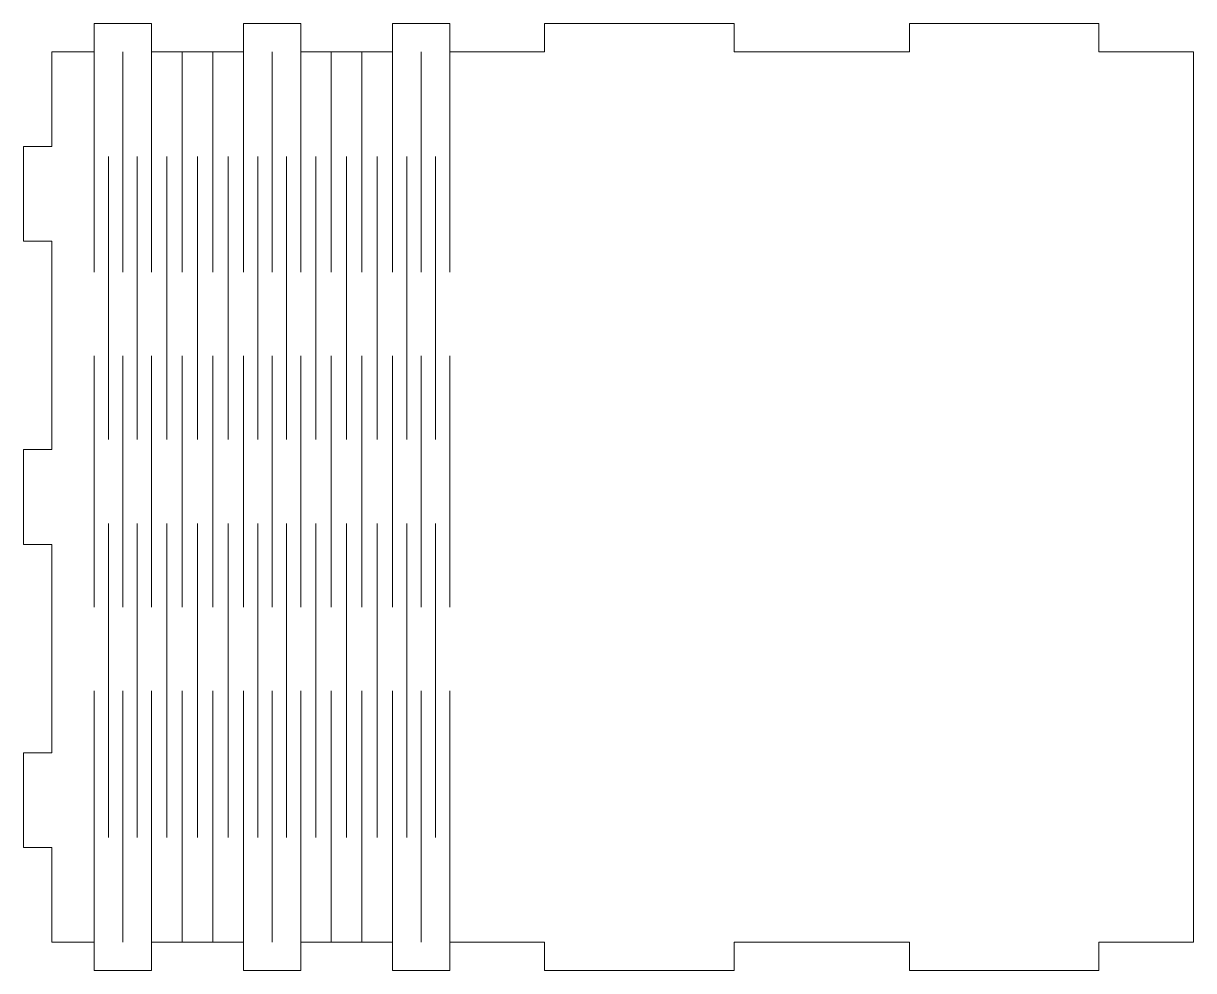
# Model space of a CAD drawing. Header units: millimetres. Extents: x -387 to 387, y -582 to 582.
# Drawn here: x 173.2 to 296.7, y 185 to 285 of the extents above; entities that cross this region are included whole.
import ezdxf

# ---------------------------------------------------------------- set-up
doc = ezdxf.new("R2010")
doc.units = ezdxf.units.MM
doc.header["$MEASUREMENT"] = 0
doc.layers.add('Camada 1', color=7, linetype='Continuous')

msp = doc.modelspace()

# ---------------------------------------------------------------- linework, layer by layer
at = {"layer": 'Camada 1', "color": 250, "lineweight": 20}
msp.add_open_spline([(248.1653, 281.9734), (248.1653, 281.9734), (266.6781, 281.9734), (266.6781, 281.9734), (266.6781, 281.9734), (266.6781, 281.9734), (266.6781, 284.9734), (266.6781, 284.9734), (266.6781, 284.9734), (266.6781, 284.9734), (286.678, 284.9734), (286.678, 284.9734), (286.678, 284.9734), (286.678, 284.9734), (286.678, 281.9734), (286.678, 281.9734), (286.678, 281.9734), (286.678, 281.9734), (296.678, 281.9734), (296.678, 281.9734), (296.678, 281.9734), (296.678, 281.9734), (296.678, 187.9738), (296.678, 187.9738), (296.678, 187.9738), (296.678, 187.9738), (286.678, 187.9738), (286.678, 187.9738), (286.678, 187.9738), (286.678, 187.9738), (286.678, 184.9738), (286.678, 184.9738), (286.678, 184.9738), (286.678, 184.9738), (266.6781, 184.9738), (266.6781, 184.9738), (266.6781, 184.9738), (266.6781, 184.9738), (266.6781, 187.9738), (266.6781, 187.9738), (266.6781, 187.9738), (266.6781, 187.9738), (248.1653, 187.9738), (248.1653, 187.9738), (248.1653, 187.9738), (248.1653, 187.9738), (248.1653, 184.9738), (248.1653, 184.9738), (248.1653, 184.9738), (248.1653, 184.9738), (228.1654, 184.9738), (228.1654, 184.9738), (228.1654, 184.9738), (228.1654, 184.9738), (228.1654, 187.9738), (228.1654, 187.9738), (228.1654, 187.9738), (228.1654, 187.9738), (218.1654, 187.9738), (218.1654, 187.9738), (218.1654, 187.9738), (218.1654, 187.9738), (218.1654, 184.9738), (218.1654, 184.9738), (218.1654, 184.9738), (218.1654, 184.9738), (212.1205, 184.9738), (212.1205, 184.9738), (212.1205, 184.9738), (212.1205, 184.9738), (212.1205, 187.9738), (212.1205, 187.9738), (212.1205, 187.9738), (212.1205, 187.9738), (202.4246, 187.9738), (202.4246, 187.9738), (202.4246, 187.9738), (202.4246, 187.9738), (202.4246, 184.9738), (202.4246, 184.9738), (202.4246, 184.9738), (202.4246, 184.9738), (196.3797, 184.9738), (196.3797, 184.9738), (196.3797, 184.9738), (196.3797, 184.9738), (196.3797, 187.9738), (196.3797, 187.9738), (196.3797, 187.9738), (196.3797, 187.9738), (186.6836, 187.9738), (186.6836, 187.9738), (186.6836, 187.9738), (186.6836, 187.9738), (186.6836, 184.9738), (186.6836, 184.9738), (186.6836, 184.9738), (186.6836, 184.9738), (180.6388, 184.9738), (180.6388, 184.9738), (180.6388, 184.9738), (180.6388, 184.9738), (180.6388, 187.9738), (180.6388, 187.9738), (180.6388, 187.9738), (180.6388, 187.9738), (176.1553, 187.9738), (176.1553, 187.9738), (176.1553, 187.9738), (176.1553, 187.9738), (176.1553, 197.9737), (176.1553, 197.9737), (176.1553, 197.9737), (176.1553, 197.9737), (173.1553, 197.9737), (173.1553, 197.9737), (173.1553, 197.9737), (173.1553, 197.9737), (173.1553, 207.9737), (173.1553, 207.9737), (173.1553, 207.9737), (173.1553, 207.9737), (176.1553, 207.9737), (176.1553, 207.9737), (176.1553, 207.9737), (176.1553, 207.9737), (176.1553, 229.9736), (176.1553, 229.9736), (176.1553, 229.9736), (176.1553, 229.9736), (173.1553, 229.9736), (173.1553, 229.9736), (173.1553, 229.9736), (173.1553, 229.9736), (173.1553, 239.9736), (173.1553, 239.9736), (173.1553, 239.9736), (173.1553, 239.9736), (176.1553, 239.9736), (176.1553, 239.9736), (176.1553, 239.9736), (176.1553, 239.9736), (176.1553, 261.9735), (176.1553, 261.9735), (176.1553, 261.9735), (176.1553, 261.9735), (173.1553, 261.9735), (173.1553, 261.9735), (173.1553, 261.9735), (173.1553, 261.9735), (173.1553, 271.9735), (173.1553, 271.9735), (173.1553, 271.9735), (173.1553, 271.9735), (176.1553, 271.9735), (176.1553, 271.9735), (176.1553, 271.9735), (176.1553, 271.9735), (176.1553, 281.9734), (176.1553, 281.9734), (176.1553, 281.9734), (176.1553, 281.9734), (180.6388, 281.9734), (180.6388, 281.9734), (180.6388, 281.9734), (180.6388, 281.9734), (180.6388, 284.9734), (180.6388, 284.9734), (180.6388, 284.9734), (180.6388, 284.9734), (186.6836, 284.9734), (186.6836, 284.9734), (186.6836, 284.9734), (186.6836, 284.9734), (186.6836, 281.9734), (186.6836, 281.9734), (186.6836, 281.9734), (186.6836, 281.9734), (196.3797, 281.9734), (196.3797, 281.9734), (196.3797, 281.9734), (196.3797, 281.9734), (196.3797, 284.9734), (196.3797, 284.9734), (196.3797, 284.9734), (196.3797, 284.9734), (202.4246, 284.9734), (202.4246, 284.9734), (202.4246, 284.9734), (202.4246, 284.9734), (202.4246, 281.9734), (202.4246, 281.9734), (202.4246, 281.9734), (202.4246, 281.9734), (212.1205, 281.9734), (212.1205, 281.9734), (212.1205, 281.9734), (212.1205, 281.9734), (212.1205, 284.9734), (212.1205, 284.9734), (212.1205, 284.9734), (212.1205, 284.9734), (218.1654, 284.9734), (218.1654, 284.9734), (218.1654, 284.9734), (218.1654, 284.9734), (218.1654, 281.9734), (218.1654, 281.9734), (218.1654, 281.9734), (218.1654, 281.9734), (228.1654, 281.9734), (228.1654, 281.9734), (228.1654, 281.9734), (228.1654, 281.9734), (228.1654, 284.9734), (228.1654, 284.9734), (228.1654, 284.9734), (228.1654, 284.9734), (248.1653, 284.9734), (248.1653, 284.9734), (248.1653, 284.9734), (248.1653, 284.9734), (248.1653, 281.9734), (248.1653, 281.9734)], degree=3, knots=[0, 0, 0, 0, 0.01754386, 0.01754386, 0.01754386, 0.01754386, 0.03508772, 0.03508772, 0.03508772, 0.03508772, 0.05263158, 0.05263158, 0.05263158, 0.05263158, 0.07017544, 0.07017544, 0.07017544, 0.07017544, 0.0877193, 0.0877193, 0.0877193, 0.0877193, 0.10526316, 0.10526316, 0.10526316, 0.10526316, 0.12280702, 0.12280702, 0.12280702, 0.12280702, 0.14035088, 0.14035088, 0.14035088, 0.14035088, 0.15789474, 0.15789474, 0.15789474, 0.15789474, 0.1754386, 0.1754386, 0.1754386, 0.1754386, 0.19298246, 0.19298246, 0.19298246, 0.19298246, 0.21052632, 0.21052632, 0.21052632, 0.21052632, 0.22807018, 0.22807018, 0.22807018, 0.22807018, 0.24561404, 0.24561404, 0.24561404, 0.24561404, 0.26315789, 0.26315789, 0.26315789, 0.26315789, 0.28070175, 0.28070175, 0.28070175, 0.28070175, 0.29824561, 0.29824561, 0.29824561, 0.29824561, 0.31578947, 0.31578947, 0.31578947, 0.31578947, 0.33333333, 0.33333333, 0.33333333, 0.33333333, 0.35087719, 0.35087719, 0.35087719, 0.35087719, 0.36842105, 0.36842105, 0.36842105, 0.36842105, 0.38596491, 0.38596491, 0.38596491, 0.38596491, 0.40350877, 0.40350877, 0.40350877, 0.40350877, 0.42105263, 0.42105263, 0.42105263, 0.42105263, 0.43859649, 0.43859649, 0.43859649, 0.43859649, 0.45614035, 0.45614035, 0.45614035, 0.45614035, 0.47368421, 0.47368421, 0.47368421, 0.47368421, 0.49122807, 0.49122807, 0.49122807, 0.49122807, 0.50877193, 0.50877193, 0.50877193, 0.50877193, 0.52631579, 0.52631579, 0.52631579, 0.52631579, 0.54385965, 0.54385965, 0.54385965, 0.54385965, 0.56140351, 0.56140351, 0.56140351, 0.56140351, 0.57894737, 0.57894737, 0.57894737, 0.57894737, 0.59649123, 0.59649123, 0.59649123, 0.59649123, 0.61403509, 0.61403509, 0.61403509, 0.61403509, 0.63157895, 0.63157895, 0.63157895, 0.63157895, 0.64912281, 0.64912281, 0.64912281, 0.64912281, 0.66666667, 0.66666667, 0.66666667, 0.66666667, 0.68421053, 0.68421053, 0.68421053, 0.68421053, 0.70175439, 0.70175439, 0.70175439, 0.70175439, 0.71929825, 0.71929825, 0.71929825, 0.71929825, 0.73684211, 0.73684211, 0.73684211, 0.73684211, 0.75438596, 0.75438596, 0.75438596, 0.75438596, 0.77192982, 0.77192982, 0.77192982, 0.77192982, 0.78947368, 0.78947368, 0.78947368, 0.78947368, 0.80701754, 0.80701754, 0.80701754, 0.80701754, 0.8245614, 0.8245614, 0.8245614, 0.8245614, 0.84210526, 0.84210526, 0.84210526, 0.84210526, 0.85964912, 0.85964912, 0.85964912, 0.85964912, 0.87719298, 0.87719298, 0.87719298, 0.87719298, 0.89473684, 0.89473684, 0.89473684, 0.89473684, 0.9122807, 0.9122807, 0.9122807, 0.9122807, 0.92982456, 0.92982456, 0.92982456, 0.92982456, 0.94736842, 0.94736842, 0.94736842, 0.94736842, 0.96491228, 0.96491228, 0.96491228, 0.96491228, 1, 1, 1, 1], dxfattribs=at)
for points in [[(180.6388, 258.722), (180.6388, 258.722), (180.6388, 281.9734), (180.6388, 281.9734)], [(183.6621, 258.722), (183.6621, 258.722), (183.6621, 281.9734), (183.6621, 281.9734)], [(186.6843, 258.722), (186.6843, 258.722), (186.6843, 281.9734), (186.6843, 281.9734)], [(189.9161, 258.722), (189.9161, 258.722), (189.9161, 281.9734), (189.9161, 281.9734)], [(193.1483, 258.722), (193.1483, 258.722), (193.1483, 281.9734), (193.1483, 281.9734)], [(196.3801, 258.722), (196.3801, 258.722), (196.3801, 281.9734), (196.3801, 281.9734)], [(199.4026, 258.722), (199.4026, 258.722), (199.4026, 281.9734), (199.4026, 281.9734)], [(202.4248, 258.722), (202.4248, 258.722), (202.4248, 281.9734), (202.4248, 281.9734)], [(205.6566, 258.722), (205.6566, 258.722), (205.6566, 281.9734), (205.6566, 281.9734)], [(208.8888, 258.722), (208.8888, 258.722), (208.8888, 281.9734), (208.8888, 281.9734)], [(212.1206, 258.722), (212.1206, 258.722), (212.1206, 281.9734), (212.1206, 281.9734)], [(215.1431, 258.722), (215.1431, 258.722), (215.1431, 281.9734), (215.1431, 281.9734)], [(218.1654, 258.722), (218.1654, 258.722), (218.1654, 281.9734), (218.1654, 281.9734)], [(182.1508, 241.0349), (182.1508, 241.0349), (182.1508, 270.9189), (182.1508, 270.9189)], [(185.1732, 241.0349), (185.1732, 241.0349), (185.1732, 270.9189), (185.1732, 270.9189)], [(188.3002, 241.0349), (188.3002, 241.0349), (188.3002, 270.9189), (188.3002, 270.9189)], [(191.5321, 241.0349), (191.5321, 241.0349), (191.5321, 270.9189), (191.5321, 270.9189)], [(194.7642, 241.0349), (194.7642, 241.0349), (194.7642, 270.9189), (194.7642, 270.9189)], [(197.8913, 241.0349), (197.8913, 241.0349), (197.8913, 270.9189), (197.8913, 270.9189)], [(200.9137, 241.0349), (200.9137, 241.0349), (200.9137, 270.9189), (200.9137, 270.9189)], [(204.0407, 241.0349), (204.0407, 241.0349), (204.0407, 270.9189), (204.0407, 270.9189)], [(207.2726, 241.0349), (207.2726, 241.0349), (207.2726, 270.9189), (207.2726, 270.9189)], [(210.5047, 241.0349), (210.5047, 241.0349), (210.5047, 270.9189), (210.5047, 270.9189)], [(213.6318, 241.0349), (213.6318, 241.0349), (213.6318, 270.9189), (213.6318, 270.9189)], [(216.6542, 241.0349), (216.6542, 241.0349), (216.6542, 270.9189), (216.6542, 270.9189)], [(180.6388, 223.3479), (180.6388, 223.3479), (180.6388, 249.8783), (180.6388, 249.8783)], [(183.6621, 223.3479), (183.6621, 223.3479), (183.6621, 249.8783), (183.6621, 249.8783)], [(186.6843, 223.3479), (186.6843, 223.3479), (186.6843, 249.8783), (186.6843, 249.8783)], [(189.9161, 223.3479), (189.9161, 223.3479), (189.9161, 249.8783), (189.9161, 249.8783)], [(193.1483, 223.3479), (193.1483, 223.3479), (193.1483, 249.8783), (193.1483, 249.8783)], [(196.3801, 223.3479), (196.3801, 223.3479), (196.3801, 249.8783), (196.3801, 249.8783)], [(199.4026, 223.3479), (199.4026, 223.3479), (199.4026, 249.8783), (199.4026, 249.8783)], [(202.4248, 223.3479), (202.4248, 223.3479), (202.4248, 249.8783), (202.4248, 249.8783)], [(205.6566, 223.3479), (205.6566, 223.3479), (205.6566, 249.8783), (205.6566, 249.8783)], [(208.8888, 223.3479), (208.8888, 223.3479), (208.8888, 249.8783), (208.8888, 249.8783)], [(212.1206, 223.3479), (212.1206, 223.3479), (212.1206, 249.8783), (212.1206, 249.8783)], [(215.1431, 223.3479), (215.1431, 223.3479), (215.1431, 249.8783), (215.1431, 249.8783)], [(218.1654, 223.3479), (218.1654, 223.3479), (218.1654, 249.8783), (218.1654, 249.8783)], [(182.1508, 199.0283), (182.1508, 199.0283), (182.1508, 232.1915), (182.1508, 232.1915)], [(185.1732, 199.0283), (185.1732, 199.0283), (185.1732, 232.1915), (185.1732, 232.1915)], [(188.3002, 199.0283), (188.3002, 199.0283), (188.3002, 232.1915), (188.3002, 232.1915)], [(191.5321, 199.0283), (191.5321, 199.0283), (191.5321, 232.1915), (191.5321, 232.1915)], [(194.7642, 199.0283), (194.7642, 199.0283), (194.7642, 232.1915), (194.7642, 232.1915)], [(197.8913, 199.0283), (197.8913, 199.0283), (197.8913, 232.1915), (197.8913, 232.1915)], [(200.9137, 199.0283), (200.9137, 199.0283), (200.9137, 232.1915), (200.9137, 232.1915)], [(204.0407, 199.0283), (204.0407, 199.0283), (204.0407, 232.1915), (204.0407, 232.1915)], [(207.2726, 199.0283), (207.2726, 199.0283), (207.2726, 232.1915), (207.2726, 232.1915)], [(210.5047, 199.0283), (210.5047, 199.0283), (210.5047, 232.1915), (210.5047, 232.1915)], [(213.6318, 199.0283), (213.6318, 199.0283), (213.6318, 232.1915), (213.6318, 232.1915)], [(216.6542, 199.0283), (216.6542, 199.0283), (216.6542, 232.1915), (216.6542, 232.1915)], [(180.6388, 187.9738), (180.6388, 187.9738), (180.6388, 214.5044), (180.6388, 214.5044)], [(183.6621, 187.9738), (183.6621, 187.9738), (183.6621, 214.5044), (183.6621, 214.5044)], [(186.6843, 187.9738), (186.6843, 187.9738), (186.6843, 214.5044), (186.6843, 214.5044)], [(189.9161, 187.9738), (189.9161, 187.9738), (189.9161, 214.5044), (189.9161, 214.5044)], [(193.1483, 187.9738), (193.1483, 187.9738), (193.1483, 214.5044), (193.1483, 214.5044)], [(196.3801, 187.9738), (196.3801, 187.9738), (196.3801, 214.5044), (196.3801, 214.5044)], [(199.4026, 187.9738), (199.4026, 187.9738), (199.4026, 214.5044), (199.4026, 214.5044)], [(202.4248, 187.9738), (202.4248, 187.9738), (202.4248, 214.5044), (202.4248, 214.5044)], [(205.6566, 187.9738), (205.6566, 187.9738), (205.6566, 214.5044), (205.6566, 214.5044)], [(208.8888, 187.9738), (208.8888, 187.9738), (208.8888, 214.5044), (208.8888, 214.5044)], [(212.1206, 187.9738), (212.1206, 187.9738), (212.1206, 214.5044), (212.1206, 214.5044)], [(215.1431, 187.9738), (215.1431, 187.9738), (215.1431, 214.5044), (215.1431, 214.5044)], [(218.1654, 187.9738), (218.1654, 187.9738), (218.1654, 214.5044), (218.1654, 214.5044)]]:
    msp.add_open_spline(points, degree=3, dxfattribs=at)

doc.saveas('drawing.dxf')
